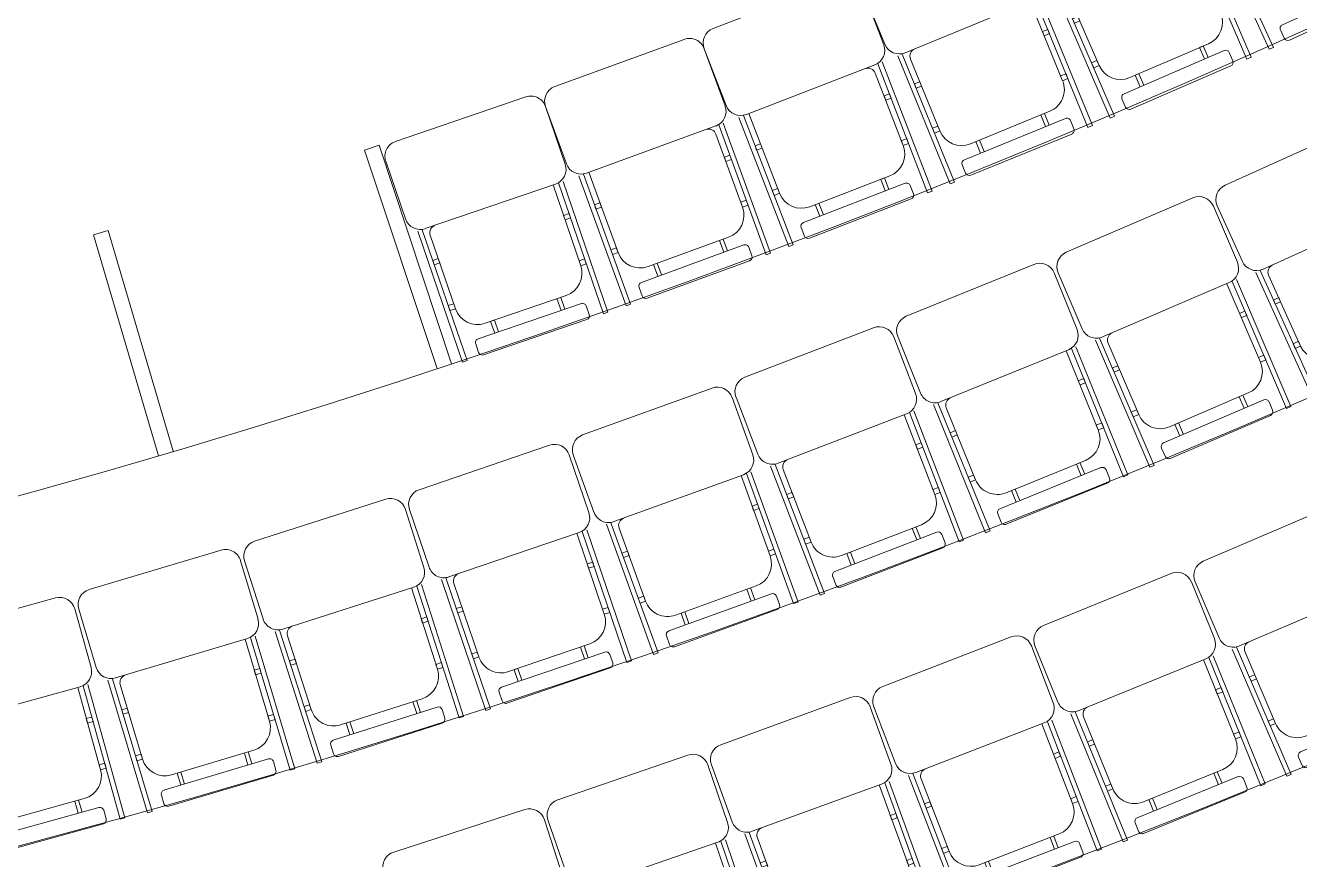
# Model space of a CAD drawing. Header units: millimetres. Extents: x 8275 to 147087, y -297470 to -191881.
# Drawn here: x 52988 to 57137, y -215157 to -212443 of the extents above; entities that cross this region are included whole.
import ezdxf

# ---------------------------------------------------------------- set-up
doc = ezdxf.new("R2010")
doc.units = ezdxf.units.MM
doc.header["$LTSCALE"] = 250
doc.header["$MEASUREMENT"] = 0
for name, color, linetype, lineweight in [('furniture', 5, 'Continuous', 15), ('hatch', 9, 'Continuous', 0), ('stairs', 2, 'Continuous', 5)]:
    doc.layers.add(name, color=color, linetype=linetype, lineweight=lineweight)

# ---------------------------------------------------------------- blocks, each defined once
blk = doc.blocks.new('A$C24EB465D-flat-9-flat-1-flat-403')
at = {"layer": 'furniture', "ltscale": 0.1}
for p, q in [((417, 157.4), (4.9, -19.2)), ((561.9, -51.7), (483.7, 130.7)), ((-21.8, -85.9), (56.3, -268.3)), ((123, -295), (535.2, -118.4)), ((527.4, -121.7), (637, -377.5)), ((722.2, -528), (544.9, -114.2)), ((559, -108.2), (736.3, -521.9)), ((568.9, -218.6), (586.4, -211)), ((574.8, -232.4), (568.9, -218.6)), ((574.8, -232.4), (592.3, -224.9)), ((592.3, -224.9), (586.4, -211)), ((99.3, -305.2), (276.6, -718.9)), ((290.6, -712.9), (113.3, -299.1)), ((140.8, -315), (240.4, -547.4)), ((630.3, -361.9), (647.8, -354.4)), ((637, -377.5), (630.3, -361.9)), ((637, -377.5), (654.5, -370)), ((654.5, -370), (647.8, -354.4)), ((172.3, -388.5), (154.8, -396)), ((160.7, -409.8), (154.8, -396)), ((178.2, -402.3), (160.7, -409.8)), ((178.2, -402.3), (172.3, -388.5)), ((340.5, -587.4), (596.9, -477.6)), ((567.7, -490.1), (583.8, -527.5)), ((579.4, -485.1), (595.5, -522.4)), ((233.7, -531.8), (216.2, -539.3)), ((222.9, -554.9), (216.2, -539.3)), ((240.4, -547.4), (233.7, -531.8)), ((321.5, -639.8), (648, -499.9)), ((664.7, -506.6), (676.2, -533.7)), ((736.3, -521.9), (722.2, -528)), ((240.4, -547.4), (222.9, -554.9)), ((343.1, -690.3), (669.6, -550.3)), ((357.9, -580), (369.7, -574.9)), ((357.9, -580), (373.9, -617.4)), ((369.7, -574.9), (385.7, -612.3)), ((314.8, -656.5), (326.4, -683.6)), ((276.6, -718.9), (290.6, -712.9))]:
    blk.add_line(p, q, dxfattribs=at)
for centre, radius, start, end in [((437, 110.7, 0), 50.8, 23.1952, 113.1952), ((24.9, -65.9, 0), 50.8, 113.1952, 203.1952), ((515.2, -71.7, 0), 50.8, 293.1952, 23.1952), ((103, -248.3, 0), 50.8, 203.1952, 293.1952), ((164.2, -305, 0), 25.4, 113.1952, 203.1952), ((566.9, -407.5, 0), 76.2, 293.1952, 23.1952), ((653, -511.6, 0), 12.7, 23.1952, 113.1952), ((664.6, -538.7, 0), 12.7, 293.1952, 23.1952), ((310.5, -517.4, 0), 76.2, 203.1952, 293.1952), ((326.5, -651.5, 0), 12.7, 113.1952, 203.1952), ((338.1, -678.6, 0), 12.7, 203.1952, 293.1952)]:
    blk.add_arc(centre, radius, start, end, dxfattribs=at)
blk = doc.blocks.new('A$C24EB465D-flat-9-flat-1-flat-404')
at = {"layer": 'furniture', "ltscale": 0.1}
for p, q in [((419.8, 149.7), (4.5, -19.3)), ((560.8, -62), (486, 121.8)), ((-23.4, -85.5), (51.4, -269.3)), ((712.3, -541.2), (542.7, -124.2)), ((556.9, -118.4), (726.6, -535.4)), ((117.6, -297.2), (532.9, -128.2)), ((525, -131.4), (629.9, -389.2)), ((564.7, -229), (582.4, -221.8)), ((570.4, -242.9), (564.7, -229)), ((570.4, -242.9), (588, -235.8)), ((588, -235.8), (582.4, -221.8)), ((93.6, -306.9), (263.3, -723.9)), ((277.4, -718.2), (107.8, -301.2)), ((135, -317.5), (230.3, -551.8)), ((623.5, -373.4), (641.1, -366.2)), ((647.5, -382), (641.1, -366.2)), ((165.1, -391.6), (147.5, -398.8)), ((153.2, -412.7), (147.5, -398.8)), ((170.8, -405.5), (153.2, -412.7)), ((170.8, -405.5), (165.1, -391.6)), ((629.9, -389.2), (623.5, -373.4)), ((629.9, -389.2), (647.5, -382)), ((329.6, -593.6), (588, -488.5)), ((570.4, -495.7), (585.7, -533.3)), ((223.9, -536), (206.2, -543.2)), ((230.3, -551.8), (223.9, -536)), ((309.6, -645.7), (638.6, -511.8)), ((558.6, -500.5), (573.9, -538.1)), ((655.2, -518.8), (666.3, -546.1)), ((726.6, -535.4), (712.3, -541.2)), ((212.7, -558.9), (206.2, -543.2)), ((230.3, -551.8), (212.7, -558.9)), ((330.3, -696.5), (659.3, -562.6)), ((347.2, -586.5), (359, -581.7)), ((347.2, -586.5), (362.5, -624.2)), ((359, -581.7), (374.4, -619.3)), ((302.7, -662.2), (313.8, -689.5)), ((263.3, -723.9), (277.4, -718.2))]:
    blk.add_line(p, q, dxfattribs=at)
for centre, radius, start, end in [((439, 102.6, 0), 50.8, 22.1386, 112.1386), ((23.6, -66.4, 0), 50.8, 112.1386, 202.1386), ((513.8, -81.2, 0), 50.8, 292.1386, 22.1386), ((98.4, -250.1, 0), 50.8, 202.1386, 292.1386), ((158.5, -307.9, 0), 25.4, 112.1386, 202.1386), ((559.3, -417.9, 0), 76.2, 292.1386, 22.1386), ((643.4, -523.6, 0), 12.7, 22.1386, 112.1386), ((300.9, -523, 0), 76.2, 202.1386, 292.1386), ((654.5, -550.8, 0), 12.7, 292.1386, 22.1386), ((314.4, -657.4, 0), 12.7, 112.1386, 202.1386), ((325.5, -684.7, 0), 12.7, 202.1386, 292.1386)]:
    blk.add_arc(centre, radius, start, end, dxfattribs=at)
blk = doc.blocks.new('A$C24EB465D-flat-9-flat-1-flat-405')
at = {"layer": 'furniture', "ltscale": 0.1}
for p, q in [((422.5, 141.9), (4.1, -19.4)), ((559.6, -72.4), (488.2, 112.8)), ((-25, -85.1), (46.4, -270.2)), ((112.1, -299.3), (530.4, -138)), ((522.5, -141.1), (622.6, -400.7)), ((702.2, -554.3), (540.3, -134.2)), ((554.6, -128.7), (716.6, -548.7)), ((560.4, -239.4), (578.2, -232.5)), ((565.8, -253.4), (560.4, -239.4)), ((565.8, -253.4), (583.6, -246.6)), ((583.6, -246.6), (578.2, -232.5)), ((87.9, -308.6), (249.9, -728.7)), ((264.1, -723.2), (102.2, -303.1)), ((129.1, -320), (220.1, -555.9)), ((157.9, -394.6), (140.1, -401.4)), ((145.5, -415.4), (140.1, -401.4)), ((163.3, -408.6), (145.5, -415.4)), ((163.3, -408.6), (157.9, -394.6)), ((616.5, -384.9), (634.3, -378)), ((622.6, -400.7), (616.5, -384.9)), ((622.6, -400.7), (640.4, -393.9)), ((640.4, -393.9), (634.3, -378)), ((297.7, -651.3), (629.1, -523.5)), ((318.6, -599.6), (578.9, -499.2)), ((549.3, -510.7), (563.9, -548.6)), ((561.2, -506.1), (575.8, -544)), ((645.5, -530.8), (656.1, -558.2)), ((214, -540), (196.2, -546.9)), ((202.3, -562.8), (196.2, -546.9)), ((220.1, -555.9), (202.3, -562.8)), ((220.1, -555.9), (214, -540)), ((317.4, -702.4), (648.8, -574.7)), ((716.6, -548.7), (702.2, -554.3)), ((336.3, -592.8), (348.2, -588.2)), ((336.3, -592.8), (350.9, -630.7)), ((348.2, -588.2), (362.9, -626.1)), ((290.4, -667.7), (301, -695.2)), ((249.9, -728.7), (264.1, -723.2))]:
    blk.add_line(p, q, dxfattribs=at)
for centre, radius, start, end in [((440.8, 94.5, 0), 50.8, 21.082, 111.082), ((22.4, -66.8, 0), 50.8, 111.082, 201.082), ((512.2, -90.6, 0), 50.8, 291.082, 21.082), ((93.8, -251.9, 0), 50.8, 201.082, 291.082), ((152.8, -310.8, 0), 25.4, 111.082, 201.082), ((551.5, -428.1, 0), 76.2, 291.082, 21.082), ((633.7, -535.3, 0), 12.7, 21.082, 111.082), ((291.2, -528.5, 0), 76.2, 201.082, 291.082), ((644.3, -562.8, 0), 12.7, 291.082, 21.082), ((302.2, -663.1, 0), 12.7, 111.082, 201.082), ((312.8, -690.6, 0), 12.7, 201.082, 291.082)]:
    blk.add_arc(centre, radius, start, end, dxfattribs=at)
blk = doc.blocks.new('A$C24EB465D-flat-9-flat-1-flat-406')
at = {"layer": 'furniture', "ltscale": 0.1}
for p, q in [((425.1, 134.1), (3.8, -19.5)), ((558.1, -82.7), (490.2, 103.7)), ((-26.5, -84.6), (41.4, -271)), ((106.5, -301.3), (527.8, -147.8)), ((519.8, -150.7), (615.1, -412.1)), ((691.9, -567.1), (537.7, -144.2)), ((552.2, -138.9), (706.3, -561.9)), ((555.9, -249.7), (573.8, -243.1)), ((578.9, -257.3), (573.8, -243.1)), ((561, -263.8), (555.9, -249.7)), ((561, -263.8), (578.9, -257.3)), ((82.2, -310.2), (236.4, -733.1)), ((250.8, -727.9), (96.6, -304.9)), ((123.2, -322.3), (209.8, -559.9)), ((150.6, -397.4), (132.7, -403.9)), ((137.8, -418.1), (132.7, -403.9)), ((155.7, -411.5), (137.8, -418.1)), ((155.7, -411.5), (150.6, -397.4)), ((609.3, -396.2), (627.2, -389.6)), ((615.1, -412.1), (609.3, -396.2)), ((615.1, -412.1), (633, -405.6)), ((633, -405.6), (627.2, -389.6)), ((285.6, -656.6), (619.3, -535)), ((307.5, -605.4), (569.6, -509.8)), ((539.8, -520.7), (553.7, -558.9)), ((551.7, -516.3), (565.7, -554.6)), ((204, -543.9), (186.1, -550.4)), ((191.9, -566.4), (186.1, -550.4)), ((209.8, -559.9), (191.9, -566.4)), ((209.8, -559.9), (204, -543.9)), ((635.6, -542.6), (645.7, -570.3)), ((706.3, -561.9), (691.9, -567.1)), ((304.4, -708.2), (638.1, -586.5)), ((325.3, -598.9), (337.3, -594.5)), ((325.3, -598.9), (339.2, -637.1)), ((337.3, -594.5), (351.3, -632.7)), ((278, -672.9), (288.1, -700.6)), ((236.4, -733.1), (250.8, -727.9))]:
    blk.add_line(p, q, dxfattribs=at)
for centre, radius, start, end in [((442.5, 86.4, 0), 50.8, 20.0254, 110.0254), ((21.2, -67.2, 0), 50.8, 110.0254, 200.0254), ((510.4, -100.1, 0), 50.8, 290.0254, 20.0254), ((89.1, -253.6, 0), 50.8, 200.0254, 290.0254), ((147.1, -313.6, 0), 25.4, 110.0254, 200.0254), ((543.5, -438.2, 0), 76.2, 290.0254, 20.0254), ((623.7, -546.9, 0), 12.7, 20.0254, 110.0254), ((281.4, -533.8, 0), 76.2, 200.0254, 290.0254), ((633.8, -574.6, 0), 12.7, 290.0254, 20.0254), ((290, -668.6, 0), 12.7, 110.0254, 200.0254), ((300, -696.2, 0), 12.7, 200.0254, 290.0254)]:
    blk.add_arc(centre, radius, start, end, dxfattribs=at)
blk = doc.blocks.new('A$C24EB465D-flat-9-flat-1-flat-407')
at = {"layer": 'furniture', "ltscale": 0.1}
for p, q in [((427.5, 126.2), (3.4, -19.5)), ((556.5, -92.9), (492, 94.7)), ((-28.1, -84.1), (36.4, -271.7)), ((100.9, -303.2), (525, -157.5)), ((517, -160.3), (607.4, -423.4)), ((681.3, -579.8), (535, -154.1)), ((549.5, -149.1), (695.9, -574.8)), ((551.2, -259.9), (569.2, -253.7)), ((556.1, -274.1), (551.2, -259.9)), ((556.1, -274.1), (574.1, -267.9)), ((574.1, -267.9), (569.2, -253.7)), ((76.5, -311.6), (222.8, -737.4)), ((237.3, -732.4), (91, -306.7)), ((117.2, -324.5), (199.4, -563.6)), ((143.2, -400.1), (125.2, -406.3)), ((130.1, -420.5), (125.2, -406.3)), ((148.1, -414.3), (130.1, -420.5)), ((148.1, -414.3), (143.2, -400.1)), ((601.9, -407.3), (619.9, -401.1)), ((607.4, -423.4), (601.9, -407.3)), ((625.4, -417.2), (619.9, -401.1)), ((607.4, -423.4), (625.4, -417.2)), ((296.3, -610.9), (560.1, -520.3)), ((530.1, -530.6), (543.3, -569)), ((542.1, -526.4), (555.3, -564.9)), ((193.9, -547.6), (175.9, -553.8)), ((181.4, -569.8), (175.9, -553.8)), ((199.4, -563.6), (181.4, -569.8)), ((199.4, -563.6), (193.9, -547.6)), ((273.5, -661.8), (609.4, -546.3)), ((625.5, -554.2), (635.1, -582.1)), ((695.9, -574.8), (681.3, -579.8)), ((291.3, -713.7), (627.2, -598.2)), ((314.2, -604.8), (326.3, -600.6)), ((314.2, -604.8), (327.4, -643.2)), ((326.3, -600.6), (339.5, -639.1)), ((265.6, -677.9), (275.1, -705.8)), ((222.8, -737.4), (237.3, -732.4))]:
    blk.add_line(p, q, dxfattribs=at)
for centre, radius, start, end in [((444, 78.2, 0), 50.8, 18.9688, 108.9688), ((19.9, -67.6, 0), 50.8, 108.9688, 198.9688), ((508.5, -109.4, 0), 50.8, 288.9688, 18.9688), ((84.4, -255.2, 0), 50.8, 198.9688, 288.9688), ((141.3, -316.2, 0), 25.4, 108.9688, 198.9688), ((535.3, -448.2, 0), 76.2, 288.9688, 18.9688), ((271.5, -538.9, 0), 76.2, 198.9688, 288.9688), ((613.5, -558.3, 0), 12.7, 18.9688, 108.9688), ((623.1, -586.2, 0), 12.7, 288.9688, 18.9688), ((277.6, -673.8, 0), 12.7, 108.9688, 198.9688), ((287.2, -701.6, 0), 12.7, 198.9688, 288.9688)]:
    blk.add_arc(centre, radius, start, end, dxfattribs=at)
blk = doc.blocks.new('A$C24EB465D-flat-9-flat-1-flat-408')
at = {"layer": 'furniture', "ltscale": 0.1}
for p, q in [((429.7, 118.3), (3.1, -19.6)), ((554.7, -103.2), (493.7, 85.6)), ((-29.6, -83.6), (31.4, -272.3)), ((670.5, -592.3), (532, -163.9)), ((546.7, -159.2), (685.1, -587.5)), ((95.3, -305.1), (522, -167.1)), ((513.9, -169.8), (599.5, -434.5)), ((546.3, -270), (564.4, -264.1)), ((550.9, -284.3), (546.3, -270)), ((550.9, -284.3), (569.1, -278.4)), ((569.1, -278.4), (564.4, -264.1)), ((70.8, -313), (209.2, -741.4)), ((223.8, -736.7), (85.3, -308.3)), ((111.2, -326.6), (189, -567.2)), ((135.8, -402.7), (117.7, -408.5)), ((122.3, -422.8), (117.7, -408.5)), ((140.4, -417), (135.8, -402.7)), ((594.3, -418.4), (612.4, -412.5)), ((617.6, -428.7), (612.4, -412.5)), ((140.4, -417), (122.3, -422.8)), ((599.5, -434.5), (594.3, -418.4)), ((599.5, -434.5), (617.6, -428.7)), ((285, -616.3), (550.4, -530.5)), ((532.3, -536.3), (544.8, -575.1)), ((183.8, -551), (165.7, -556.9)), ((170.9, -573.1), (165.7, -556.9)), ((189, -567.2), (170.9, -573.1)), ((189, -567.2), (183.8, -551)), ((261.2, -666.7), (599.2, -557.5)), ((520.2, -540.3), (532.7, -579)), ((615.2, -565.7), (624.2, -593.7)), ((278.1, -718.9), (616.1, -609.7)), ((303, -610.5), (315.2, -606.5)), ((303, -610.5), (315.5, -649.2)), ((315.2, -606.5), (327.7, -645.2)), ((685.1, -587.5), (670.5, -592.3)), ((253, -682.7), (262.1, -710.7)), ((209.2, -741.4), (223.8, -736.7))]:
    blk.add_line(p, q, dxfattribs=at)
for centre, radius, start, end in [((445.4, 70, 0), 50.8, 17.9122, 107.9122), ((18.7, -67.9, 0), 50.8, 107.9122, 197.9122), ((506.4, -118.8, 0), 50.8, 287.9122, 17.9122), ((79.7, -256.7, 0), 50.8, 197.9122, 287.9122), ((135.4, -318.8, 0), 25.4, 107.9122, 197.9122), ((527, -458, 0), 76.2, 287.9122, 17.9122), ((261.5, -543.8, 0), 76.2, 197.9122, 287.9122), ((603.1, -569.6, 0), 12.7, 17.9122, 107.9122), ((612.2, -597.6, 0), 12.7, 287.9122, 17.9122), ((265.1, -678.8, 0), 12.7, 107.9122, 197.9122), ((274.2, -706.8, 0), 12.7, 197.9122, 287.9122)]:
    blk.add_arc(centre, radius, start, end, dxfattribs=at)
blk = doc.blocks.new('A$C24EB465D-flat-9-flat-1-flat-413')
at = {"layer": 'furniture', "ltscale": 0.1}
for p, q in [((413.9, 165.5), (5.2, -19.1)), ((562.8, -40.7), (481.1, 140.1)), ((-20.1, -86.3), (61.6, -267.1)), ((128.8, -292.5), (537.4, -107.9)), ((529.6, -111.4), (644.2, -365)), ((732.4, -513.8), (547, -103.5)), ((561, -97.2), (746.4, -507.4)), ((573, -207.4), (590.4, -199.5)), ((579.2, -221.1), (573, -207.4)), ((596.6, -213.2), (590.4, -199.5)), ((579.2, -221.1), (596.6, -213.2)), ((105.2, -303.2), (290.6, -713.4)), ((304.5, -707.1), (119.1, -296.9)), ((147, -312.2), (251.1, -542.6)), ((637.2, -349.5), (654.6, -341.6)), ((644.2, -365), (637.2, -349.5)), ((644.2, -365), (661.6, -357.1)), ((661.6, -357.1), (654.6, -341.6)), ((179.9, -385), (162.5, -392.9)), ((168.7, -406.6), (162.5, -392.9)), ((186.1, -398.7), (168.7, -406.6)), ((186.1, -398.7), (179.9, -385)), ((333.9, -633.4), (657.6, -487.2)), ((351.9, -580.7), (606.2, -465.8)), ((577.2, -478.9), (594, -515.9)), ((588.8, -473.6), (605.6, -510.7)), ((674.4, -493.5), (686.6, -520.3)), ((244.1, -527.1), (226.7, -535)), ((233.7, -550.5), (226.7, -535)), ((251.1, -542.6), (244.1, -527.1)), ((356.5, -683.4), (680.2, -537.1)), ((746.4, -507.4), (732.4, -513.8)), ((251.1, -542.6), (233.7, -550.5)), ((369.2, -572.9), (380.9, -567.6)), ((369.2, -572.9), (385.9, -609.9)), ((380.9, -567.6), (397.6, -604.7)), ((327.6, -650.2), (339.7, -677.1)), ((290.6, -713.4), (304.5, -707.1))]:
    blk.add_line(p, q, dxfattribs=at)
for centre, radius, start, end in [((434.8, 119.2, 0), 50.8, 24.3159, 114.3159), ((26.2, -65.4, 0), 50.8, 114.3159, 204.3159), ((516.5, -61.6, 0), 50.8, 294.3159, 24.3159), ((107.8, -246.2, 0), 50.8, 204.3159, 294.3159), ((170.1, -301.7, 0), 25.4, 114.3159, 204.3159), ((574.8, -396.4, 0), 76.2, 294.3159, 24.3159), ((662.9, -498.7, 0), 12.7, 24.3159, 114.3159), ((675, -525.6, 0), 12.7, 294.3159, 24.3159), ((320.5, -511.2, 0), 76.2, 204.3159, 294.3159), ((339.2, -645, 0), 12.7, 114.3159, 204.3159), ((351.3, -671.8, 0), 12.7, 204.3159, 294.3159)]:
    blk.add_arc(centre, radius, start, end, dxfattribs=at)
blk = doc.blocks.new('A$C24EB465D-flat-9-flat-1-flat-414')
at = {"layer": 'furniture', "ltscale": 0.1}
for p, q in [((417, 157.5), (4.9, -19.2)), ((561.9, -51.4), (483.7, 130.9)), ((-21.8, -85.9), (56.4, -268.3)), ((123.1, -294.9), (535.2, -118.2)), ((527.4, -121.5), (637.1, -377.3)), ((722.4, -527.7), (544.9, -114)), ((559.1, -107.9), (736.5, -521.7)), ((568.9, -218.3), (586.4, -210.8)), ((574.9, -232.1), (568.9, -218.3)), ((574.9, -232.1), (592.4, -224.6)), ((592.4, -224.6), (586.4, -210.8)), ((99.4, -305.1), (276.9, -718.8)), ((290.9, -712.8), (113.4, -299.1)), ((141, -314.9), (240.7, -547.3)), ((630.4, -361.6), (647.9, -354.1)), ((637.1, -377.3), (630.4, -361.6)), ((637.1, -377.3), (654.6, -369.7)), ((654.6, -369.7), (647.9, -354.1)), ((172.5, -388.4), (155, -395.9)), ((160.9, -409.7), (155, -395.9)), ((178.4, -402.2), (160.9, -409.7)), ((178.4, -402.2), (172.5, -388.4)), ((340.7, -587.3), (597.1, -477.3)), ((567.9, -489.8), (584, -527.2)), ((579.6, -484.8), (595.7, -522.2)), ((233.9, -531.7), (216.4, -539.2)), ((223.1, -554.8), (216.4, -539.2)), ((240.7, -547.3), (233.9, -531.7)), ((321.7, -639.7), (648.2, -499.7)), ((664.9, -506.4), (676.5, -533.4)), ((736.5, -521.7), (722.4, -527.7)), ((240.7, -547.3), (223.1, -554.8)), ((343.4, -690.1), (669.8, -550.1)), ((358.1, -579.8), (369.9, -574.8)), ((358.1, -579.8), (374.2, -617.2)), ((369.9, -574.8), (386, -612.2)), ((315.1, -656.4), (326.7, -683.4)), ((276.9, -718.8), (290.9, -712.8))]:
    blk.add_line(p, q, dxfattribs=at)
for centre, radius, start, end in [((437, 110.9, 0), 50.8, 23.2178, 113.2178), ((24.9, -65.9, 0), 50.8, 113.2178, 203.2178), ((515.2, -71.5, 0), 50.8, 293.2178, 23.2178), ((103.1, -248.2, 0), 50.8, 203.2178, 293.2178), ((164.3, -304.9, 0), 25.4, 113.2178, 203.2178), ((567.1, -407.3, 0), 76.2, 293.2178, 23.2178), ((653.2, -511.4, 0), 12.7, 23.2178, 113.2178), ((664.8, -538.4, 0), 12.7, 293.2178, 23.2178), ((310.7, -517.3, 0), 76.2, 203.2178, 293.2178), ((326.7, -651.4, 0), 12.7, 113.2178, 203.2178), ((338.4, -678.4, 0), 12.7, 203.2178, 293.2178)]:
    blk.add_arc(centre, radius, start, end, dxfattribs=at)
blk = doc.blocks.new('A$C24EB465D-flat-9-flat-1-flat-415')
at = {"layer": 'furniture', "ltscale": 0.1}
for p, q in [((419.9, 149.5), (4.5, -19.3)), ((560.8, -62.2), (486.1, 121.6)), ((-23.4, -85.5), (51.3, -269.3)), ((712.1, -541.5), (542.6, -124.4)), ((556.9, -118.6), (726.4, -535.7)), ((117.5, -297.2), (532.9, -128.4)), ((525, -131.6), (629.8, -389.4)), ((564.7, -229.2), (582.3, -222)), ((570.3, -243.1), (564.7, -229.2)), ((570.3, -243.1), (588, -235.9)), ((588, -235.9), (582.3, -222)), ((93.5, -307), (263, -724)), ((277.2, -718.3), (107.7, -301.2)), ((134.9, -317.6), (230.1, -551.8)), ((623.4, -373.6), (641, -366.5)), ((647.4, -382.2), (641, -366.5)), ((165, -391.6), (147.4, -398.8)), ((153, -412.7), (147.4, -398.8)), ((170.7, -405.6), (153, -412.7)), ((170.7, -405.6), (165, -391.6)), ((629.8, -389.4), (623.4, -373.6)), ((629.8, -389.4), (647.4, -382.2)), ((329.4, -593.7), (587.9, -488.7)), ((570.2, -495.8), (585.6, -533.5)), ((223.7, -536.1), (206.1, -543.2)), ((230.1, -551.8), (223.7, -536.1)), ((309.4, -645.8), (638.5, -512)), ((558.4, -500.6), (573.8, -538.3)), ((655, -519), (666.1, -546.3)), ((726.4, -535.7), (712.1, -541.5)), ((212.5, -559), (206.1, -543.2)), ((230.1, -551.8), (212.5, -559)), ((330.1, -696.6), (659.1, -562.8)), ((347, -586.6), (358.8, -581.8)), ((347, -586.6), (362.3, -624.3)), ((358.8, -581.8), (374.2, -619.5)), ((302.4, -662.3), (313.5, -689.6)), ((263, -724), (277.2, -718.3))]:
    blk.add_line(p, q, dxfattribs=at)
for centre, radius, start, end in [((439, 102.5, 0), 50.8, 22.1198, 112.1198), ((23.6, -66.4, 0), 50.8, 112.1198, 202.1198), ((513.7, -81.3, 0), 50.8, 292.1198, 22.1198), ((98.3, -250.2, 0), 50.8, 202.1198, 292.1198), ((158.4, -308, 0), 25.4, 112.1198, 202.1198), ((559.2, -418.1, 0), 76.2, 292.1198, 22.1198), ((643.3, -523.8, 0), 12.7, 22.1198, 112.1198), ((300.7, -523.1, 0), 76.2, 202.1198, 292.1198), ((654.3, -551.1, 0), 12.7, 292.1198, 22.1198), ((314.2, -657.5, 0), 12.7, 112.1198, 202.1198), ((325.3, -684.8, 0), 12.7, 202.1198, 292.1198)]:
    blk.add_arc(centre, radius, start, end, dxfattribs=at)
blk = doc.blocks.new('A$C24EB465D-flat-9-flat-1-flat-416')
at = {"layer": 'furniture', "ltscale": 0.1}
for p, q in [((422.7, 141.5), (4.1, -19.4)), ((559.5, -72.9), (488.3, 112.3)), ((-25.1, -85), (46.1, -270.2)), ((111.7, -299.4), (530.3, -138.6)), ((522.4, -141.6), (622.2, -401.4)), ((701.6, -555), (540.1, -134.8)), ((554.5, -129.3), (716, -549.5)), ((560.2, -240), (577.9, -233.1)), ((565.5, -254), (560.2, -240)), ((565.5, -254), (583.3, -247.2)), ((583.3, -247.2), (577.9, -233.1)), ((87.6, -308.7), (249.1, -728.9)), ((263.4, -723.4), (101.9, -303.2)), ((128.8, -320.1), (219.5, -556.1)), ((157.5, -394.7), (139.7, -401.6)), ((145.1, -415.6), (139.7, -401.6)), ((162.9, -408.8), (145.1, -415.6)), ((162.9, -408.8), (157.5, -394.7)), ((616.1, -385.5), (633.9, -378.7)), ((622.2, -401.4), (616.1, -385.5)), ((622.2, -401.4), (640, -394.6)), ((640, -394.6), (633.9, -378.7)), ((297, -651.6), (628.6, -524.2)), ((318, -599.9), (578.4, -499.9)), ((548.7, -511.2), (563.3, -549.2)), ((560.6, -506.7), (575.2, -544.7)), ((645, -531.5), (655.5, -558.9)), ((213.4, -540.3), (195.6, -547.1)), ((201.7, -563), (195.6, -547.1)), ((219.5, -556.1), (201.7, -563)), ((219.5, -556.1), (213.4, -540.3)), ((316.7, -702.8), (648.2, -575.3)), ((716, -549.5), (701.6, -555)), ((335.7, -593.1), (347.6, -588.5)), ((335.7, -593.1), (350.3, -631.1)), ((347.6, -588.5), (362.2, -626.5)), ((289.7, -668), (300.3, -695.5)), ((249.1, -728.9), (263.4, -723.4))]:
    blk.add_line(p, q, dxfattribs=at)
for centre, radius, start, end in [((440.9, 94, 0), 50.8, 21.0217, 111.0217), ((22.3, -66.8, 0), 50.8, 111.0217, 201.0217), ((512.1, -91.2, 0), 50.8, 291.0217, 21.0217), ((93.5, -252, 0), 50.8, 201.0217, 291.0217), ((152.5, -311, 0), 25.4, 111.0217, 201.0217), ((551.1, -428.7, 0), 76.2, 291.0217, 21.0217), ((633.1, -536, 0), 12.7, 21.0217, 111.0217), ((290.6, -528.8, 0), 76.2, 201.0217, 291.0217), ((643.7, -563.5, 0), 12.7, 291.0217, 21.0217), ((301.5, -663.4, 0), 12.7, 111.0217, 201.0217), ((312.1, -690.9, 0), 12.7, 201.0217, 291.0217)]:
    blk.add_arc(centre, radius, start, end, dxfattribs=at)
blk = doc.blocks.new('A$C24EB465D-flat-9-flat-1-flat-417')
at = {"layer": 'furniture', "ltscale": 0.1}
for p, q in [((425.3, 133.3), (3.8, -19.5)), ((558, -83.6), (490.4, 102.9)), ((-26.7, -84.5), (40.9, -271.1)), ((106, -301.5), (527.5, -148.7)), ((519.6, -151.6), (614.4, -413.2)), ((690.9, -568.4), (537.5, -145.1)), ((551.9, -139.9), (705.3, -563.1)), ((555.5, -250.7), (573.4, -244.2)), ((578.5, -258.3), (573.4, -244.2)), ((560.6, -264.8), (555.5, -250.7)), ((560.6, -264.8), (578.5, -258.3)), ((81.7, -310.3), (235.1, -733.6)), ((249.5, -728.3), (96.1, -305.1)), ((122.6, -322.5), (208.8, -560.2)), ((149.9, -397.7), (132, -404.2)), ((137.1, -418.3), (132, -404.2)), ((155, -411.8), (137.1, -418.3)), ((155, -411.8), (149.9, -397.7)), ((608.6, -397.2), (626.5, -390.8)), ((614.4, -413.2), (608.6, -397.2)), ((614.4, -413.2), (632.3, -406.7)), ((632.3, -406.7), (626.5, -390.8)), ((284.5, -657.1), (618.4, -536.1)), ((306.4, -605.9), (568.7, -510.8)), ((538.8, -521.7), (552.7, -559.9)), ((550.8, -517.3), (564.7, -555.6)), ((203, -544.3), (185.1, -550.7)), ((190.9, -566.7), (185.1, -550.7)), ((208.8, -560.2), (190.9, -566.7)), ((208.8, -560.2), (203, -544.3)), ((634.7, -543.7), (644.7, -571.4)), ((705.3, -563.1), (690.9, -568.4)), ((303.1, -708.7), (637.1, -587.7)), ((324.2, -599.5), (336.3, -595.1)), ((324.2, -599.5), (338.1, -637.7)), ((336.3, -595.1), (350.1, -633.3)), ((276.8, -673.4), (286.9, -701.1)), ((235.1, -733.6), (249.5, -728.3))]:
    blk.add_line(p, q, dxfattribs=at)
for centre, radius, start, end in [((442.6, 85.6, 0), 50.8, 19.9237, 109.9237), ((21.1, -67.2, 0), 50.8, 109.9237, 199.9237), ((510.2, -101, 0), 50.8, 289.9237, 19.9237), ((88.7, -253.8, 0), 50.8, 199.9237, 289.9237), ((146.5, -313.8, 0), 25.4, 109.9237, 199.9237), ((542.7, -439.2, 0), 76.2, 289.9237, 19.9237), ((622.7, -548, 0), 12.7, 19.9237, 109.9237), ((280.4, -534.3, 0), 76.2, 199.9237, 289.9237), ((632.8, -575.7, 0), 12.7, 289.9237, 19.9237), ((288.8, -669.1, 0), 12.7, 109.9237, 199.9237), ((298.8, -696.8, 0), 12.7, 199.9237, 289.9237)]:
    blk.add_arc(centre, radius, start, end, dxfattribs=at)
blk = doc.blocks.new('A$C24EB465D-flat-9-flat-1-flat-418')
at = {"layer": 'furniture', "ltscale": 0.1}
for p, q in [((427.8, 125.2), (3.4, -19.5)), ((556.3, -94.3), (492.3, 93.5)), ((-28.3, -84), (35.7, -271.8)), ((100.2, -303.5), (524.6, -158.8)), ((516.6, -161.5), (606.4, -424.9)), ((679.9, -581.5), (534.6, -155.4)), ((549.2, -150.4), (694.4, -576.5)), ((550.5, -261.3), (568.6, -255.1)), ((555.4, -275.5), (550.5, -261.3)), ((555.4, -275.5), (573.4, -269.3)), ((573.4, -269.3), (568.6, -255.1)), ((75.7, -311.8), (221, -737.9)), ((235.5, -733), (90.2, -306.9)), ((116.4, -324.8), (198, -564.1)), ((142.2, -400.5), (124.2, -406.6)), ((129, -420.8), (124.2, -406.6)), ((147.1, -414.7), (129, -420.8)), ((147.1, -414.7), (142.2, -400.5)), ((600.9, -408.8), (618.9, -402.7)), ((606.4, -424.9), (600.9, -408.8)), ((624.4, -418.8), (618.9, -402.7)), ((606.4, -424.9), (624.4, -418.8)), ((294.7, -611.7), (558.8, -521.6)), ((528.7, -531.9), (541.9, -570.4)), ((540.8, -527.8), (553.9, -566.3)), ((192.5, -548), (174.5, -554.2)), ((180, -570.3), (174.5, -554.2)), ((198, -564.1), (180, -570.3)), ((198, -564.1), (192.5, -548)), ((271.8, -662.5), (608, -547.9)), ((624.1, -555.8), (633.6, -583.6)), ((694.4, -576.5), (679.9, -581.5)), ((289.5, -714.4), (625.7, -599.8)), ((312.7, -605.6), (324.8, -601.4)), ((312.7, -605.6), (325.8, -644.1)), ((324.8, -601.4), (337.9, -639.9)), ((263.9, -678.6), (273.4, -706.5)), ((221, -737.9), (235.5, -733))]:
    blk.add_line(p, q, dxfattribs=at)
for centre, radius, start, end in [((444.2, 77.1, 0), 50.8, 18.8257, 108.8257), ((19.8, -67.6, 0), 50.8, 108.8257, 198.8257), ((508.2, -110.7, 0), 50.8, 288.8257, 18.8257), ((83.8, -255.4, 0), 50.8, 198.8257, 288.8257), ((140.5, -316.6, 0), 25.4, 108.8257, 198.8257), ((534.2, -449.5, 0), 76.2, 288.8257, 18.8257), ((270.2, -539.6, 0), 76.2, 198.8257, 288.8257), ((612.1, -559.9, 0), 12.7, 18.8257, 108.8257), ((621.6, -587.7, 0), 12.7, 288.8257, 18.8257), ((275.9, -674.5, 0), 12.7, 108.8257, 198.8257), ((285.4, -702.4, 0), 12.7, 198.8257, 288.8257)]:
    blk.add_arc(centre, radius, start, end, dxfattribs=at)
blk = doc.blocks.new('A$C24EB465D-flat-9-flat-1-flat-419')
at = {"layer": 'furniture', "ltscale": 0.1}
for p, q in [((430.1, 116.9), (3, -19.6)), ((554.4, -105), (494, 84)), ((-29.9, -83.5), (30.5, -272.4)), ((668.6, -594.4), (531.5, -165.6)), ((546.2, -160.9), (683.2, -589.7)), ((94.4, -305.4), (521.5, -168.8)), ((513.4, -171.4), (598.1, -436.5)), ((545.4, -271.8), (563.6, -266)), ((550, -286.1), (545.4, -271.8)), ((550, -286.1), (568.2, -280.3)), ((568.2, -280.3), (563.6, -266)), ((69.7, -313.2), (206.8, -742)), ((221.4, -737.4), (84.3, -308.6)), ((110.2, -327), (187.2, -567.8)), ((134.5, -403.1), (116.4, -408.9)), ((121, -423.2), (116.4, -408.9)), ((139.1, -417.4), (134.5, -403.1)), ((592.9, -420.3), (611.1, -414.5)), ((616.2, -430.7), (611.1, -414.5)), ((139.1, -417.4), (121, -423.2)), ((598.1, -436.5), (592.9, -420.3)), ((598.1, -436.5), (616.2, -430.7)), ((283, -617.2), (548.7, -532.3)), ((530.6, -538.1), (543, -576.8)), ((182, -551.6), (163.9, -557.4)), ((169, -573.6), (163.9, -557.4)), ((187.2, -567.8), (169, -573.6)), ((187.2, -567.8), (182, -551.6)), ((259.1, -667.6), (597.4, -559.4)), ((518.5, -541.9), (530.8, -580.7)), ((613.4, -567.6), (622.3, -595.7)), ((275.8, -719.8), (614.1, -611.6)), ((301, -611.4), (313.2, -607.5)), ((301, -611.4), (313.4, -650.2)), ((313.2, -607.5), (325.6, -646.3)), ((683.2, -589.7), (668.6, -594.4)), ((250.8, -683.5), (259.8, -711.6)), ((206.8, -742), (221.4, -737.4))]:
    blk.add_line(p, q, dxfattribs=at)
for centre, radius, start, end in [((445.6, 68.5, 0), 50.8, 17.7276, 107.7276), ((18.5, -68, 0), 50.8, 107.7276, 197.7276), ((506, -120.4, 0), 50.8, 287.7276, 17.7276), ((78.9, -257, 0), 50.8, 197.7276, 287.7276), ((134.4, -319.2, 0), 25.4, 107.7276, 197.7276), ((525.5, -459.7, 0), 76.2, 287.7276, 17.7276), ((259.8, -544.6, 0), 76.2, 197.7276, 287.7276), ((601.3, -571.5, 0), 12.7, 17.7276, 107.7276), ((610.2, -599.5, 0), 12.7, 287.7276, 17.7276), ((262.9, -679.7, 0), 12.7, 107.7276, 197.7276), ((271.9, -707.7, 0), 12.7, 197.7276, 287.7276)]:
    blk.add_arc(centre, radius, start, end, dxfattribs=at)
blk = doc.blocks.new('A$C24EB465D-flat-9-flat-1-flat-420')
at = {"layer": 'furniture', "ltscale": 0.1}
for p, q in [((432.3, 108.7), (2.6, -19.7)), ((552.3, -115.6), (495.5, 74.5)), ((-31.5, -82.9), (25.3, -273)), ((88.5, -307.1), (518.1, -178.8)), ((510, -181.2), (589.6, -447.9)), ((657.1, -607.1), (528.2, -175.8)), ((543, -171.4), (671.8, -602.7)), ((540.1, -282.2), (558.4, -276.7)), ((544.4, -296.6), (540.1, -282.2)), ((562.7, -291.1), (558.4, -276.7)), ((63.7, -314.5), (192.6, -745.9)), ((207.2, -741.5), (78.4, -310.1)), ((103.9, -329), (176.3, -571.3)), ((544.4, -296.6), (562.7, -291.1)), ((126.8, -405.6), (108.5, -411.1)), ((112.8, -425.5), (108.5, -411.1)), ((131.1, -420), (126.8, -405.6)), ((131.1, -420), (112.8, -425.5)), ((584.8, -431.6), (603, -426.1)), ((589.6, -447.9), (584.8, -431.6)), ((589.6, -447.9), (607.9, -442.4)), ((607.9, -442.4), (603, -426.1)), ((171.4, -555), (153.1, -560.5)), ((158, -576.8), (153.1, -560.5)), ((176.3, -571.3), (158, -576.8)), ((176.3, -571.3), (171.4, -555)), ((246.2, -672.4), (586.6, -570.8)), ((271.1, -622.5), (538.4, -542.7)), ((508, -551.8), (519.6, -590.7)), ((520.2, -548.1), (531.8, -587.1)), ((602.4, -579.3), (610.8, -607.5)), ((289.2, -617.1), (301.5, -613.4)), ((289.2, -617.1), (300.9, -656.1)), ((301.5, -613.4), (313.2, -652.4)), ((671.8, -602.7), (657.1, -607.1)), ((261.9, -725), (602.3, -623.3)), ((237.7, -688.2), (246.1, -716.4)), ((192.6, -745.9), (207.2, -741.5))]:
    blk.add_line(p, q, dxfattribs=at)
for centre, radius, start, end in [((446.8, 60, 0), 50.8, 16.6296, 106.6296), ((17.2, -68.3, 0), 50.8, 106.6296, 196.6296), ((503.6, -130.1, 0), 50.8, 286.6296, 16.6296), ((73.9, -258.4, 0), 50.8, 196.6296, 286.6296), ((128.2, -321.7, 0), 25.4, 106.6296, 196.6296), ((516.6, -469.7, 0), 76.2, 286.6296, 16.6296), ((249.3, -549.5, 0), 76.2, 196.6296, 286.6296), ((590.2, -582.9, 0), 12.7, 16.6296, 106.6296), ((598.6, -611.1, 0), 12.7, 286.6296, 16.6296), ((249.9, -684.6, 0), 12.7, 106.6296, 196.6296), ((258.3, -712.8, 0), 12.7, 196.6296, 286.6296)]:
    blk.add_arc(centre, radius, start, end, dxfattribs=at)
blk = doc.blocks.new('A$C24EB465D-flat-9-flat-1-flat-421')
at = {"layer": 'furniture', "ltscale": 0.1}
for p, q in [((434.3, 100.4), (2.3, -19.7)), ((549.9, -126.1), (496.8, 65)), ((-33.1, -82.3), (20, -273.4)), ((82.6, -308.7), (514.6, -188.7)), ((506.4, -191), (580.9, -459.1)), ((645.3, -619.6), (524.8, -185.9)), ((539.6, -181.7), (660.1, -615.5)), ((534.6, -292.5), (553, -287.4)), ((557, -301.8), (553, -287.4)), ((57.7, -315.7), (178.2, -749.4)), ((193, -745.3), (72.4, -311.6)), ((97.6, -330.9), (165.3, -574.6)), ((538.7, -306.9), (534.6, -292.5)), ((538.7, -306.9), (557, -301.8)), ((119, -408), (100.6, -413.1)), ((104.7, -427.6), (100.6, -413.1)), ((123, -422.5), (119, -408)), ((123, -422.5), (104.7, -427.6)), ((576.4, -442.7), (594.7, -437.6)), ((580.9, -459.1), (576.4, -442.7)), ((580.9, -459.1), (599.3, -454)), ((599.3, -454), (594.7, -437.6)), ((160.7, -558.2), (142.4, -563.3)), ((146.9, -579.7), (142.4, -563.3)), ((165.3, -574.6), (146.9, -579.7)), ((165.3, -574.6), (160.7, -558.2)), ((259.1, -627.6), (527.9, -552.9)), ((497.3, -561.4), (508.2, -600.6)), ((509.6, -558), (520.5, -597.2)), ((233.3, -677), (575.5, -581.9)), ((277.4, -622.5), (289.7, -619.1)), ((289.7, -619.1), (300.6, -658.3)), ((591.2, -590.7), (599, -619.1)), ((660.1, -615.5), (645.3, -619.6)), ((248, -729.8), (590.2, -634.7)), ((277.4, -622.5), (288.3, -661.7)), ((224.5, -692.6), (232.3, -721)), ((178.2, -749.4), (193, -745.3))]:
    blk.add_line(p, q, dxfattribs=at)
for centre, radius, start, end in [((447.9, 51.4, 0), 50.8, 15.5315, 105.5315), ((15.9, -68.6, 0), 50.8, 105.5315, 195.5315), ((501, -139.7, 0), 50.8, 285.5315, 15.5315), ((69, -259.8, 0), 50.8, 195.5315, 285.5315), ((122, -324.1, 0), 25.4, 105.5315, 195.5315), ((507.5, -479.5, 0), 76.2, 285.5315, 15.5315), ((238.7, -554.2, 0), 76.2, 195.5315, 285.5315), ((578.9, -594.1, 0), 12.7, 15.5315, 105.5315), ((586.8, -622.5, 0), 12.7, 285.5315, 15.5315), ((236.7, -689.2, 0), 12.7, 105.5315, 195.5315), ((244.6, -717.6, 0), 12.7, 195.5315, 285.5315)]:
    blk.add_arc(centre, radius, start, end, dxfattribs=at)
blk = doc.blocks.new('A$C24EB465D-flat-9-flat-1-flat-96')
at = {"layer": 'furniture', "ltscale": 0.1}
for p, q in [((445.1, -23.5), (-3.3, -19.6)), ((-54.5, -69.9), (-56.2, -268.3)), ((493.7, -273.1), (495.5, -74.7)), ((-31.7, -319.3), (-35.6, -769.5)), ((-20.3, -769.6), (-16.4, -319.5)), ((-5.9, -319.5), (442.5, -323.4)), ((434, -323.4), (431.6, -601.6)), ((449.1, -773.7), (453, -323.5)), ((468.4, -323.7), (464.5, -773.8)), ((2.4, -345), (0.2, -597.9)), ((-17.5, -439.8), (-17.4, -424.8)), ((1.6, -440), (-17.5, -439.8)), ((1.7, -425), (-17.4, -424.8)), ((1.6, -440), (1.7, -425)), ((433, -443.8), (433.1, -428.7)), ((433, -443.8), (452, -443.9)), ((433.1, -428.7), (452.1, -428.9)), ((452, -443.9), (452.1, -428.9)), ((-18.9, -597.7), (-18.7, -580.7)), ((0.3, -580.9), (-18.7, -580.7)), ((0.2, -597.9), (-18.9, -597.7)), ((0.2, -597.9), (0.3, -580.9)), ((431.6, -601.6), (431.7, -584.6)), ((431.6, -601.6), (450.6, -601.8)), ((431.7, -584.6), (450.8, -584.8)), ((450.6, -601.8), (450.8, -584.8)), ((75.7, -674.8), (354.7, -677.2)), ((94.7, -674.9), (94.3, -715.6)), ((94.7, -674.9), (107.5, -675)), ((107.5, -675), (107.1, -715.7)), ((323, -676.9), (322.6, -717.6)), ((335.7, -677), (335.3, -717.7)), ((24.5, -727.7), (24.2, -757.1)), ((37.3, -715.1), (392.5, -718.2)), ((405.1, -731), (404.8, -760.4)), ((-35.6, -769.5), (-20.3, -769.6)), ((36.8, -769.9), (392, -773)), ((464.5, -773.8), (449.1, -773.7))]:
    blk.add_line(p, q, dxfattribs=at)
for centre, radius, start, end in [((-3.7, -70.4, 0), 50.8, 89.502, 179.502), ((444.7, -74.3, 0), 50.8, 359.502, 89.502), ((-5.4, -268.8, 0), 50.8, 179.502, 269.502), ((442.9, -272.6, 0), 50.8, 269.502, 359.502), ((27.8, -345.2, 0), 25.4, 89.502, 179.502), ((76.4, -598.6, 0), 76.2, 179.502, 269.502), ((355.4, -601, 0), 76.2, 269.502, 359.502), ((37.2, -727.8, 0), 12.7, 89.502, 179.502), ((392.4, -730.9, 0), 12.7, 359.502, 89.502), ((36.9, -757.2, 0), 12.7, 179.502, 269.502), ((392.1, -760.3, 0), 12.7, 269.502, 359.502)]:
    blk.add_arc(centre, radius, start, end, dxfattribs=at)

msp = doc.modelspace()

# ---------------------------------------------------------------- hatches: boundary and pattern name
at = {"layer": 'hatch'}
h = msp.add_hatch(dxfattribs=at)
h.set_pattern_fill('ANSI32', color=256, scale=350, angle=15, style=0)
h.set_pattern_definition([(60, (-2190690.94, -46921.14), (-113.665834, 65.625), []), (60, (-2190631.17, -46905.13), (-113.665834, 65.625), [])])
edge = h.paths.add_edge_path()
edge.add_line((55726.8, -219234.1), (55651.1, -219016.8))
edge.add_arc((45230.5, -186051.9), 34572.8, 278.49674, 287.54242, ccw=False)
edge.add_line((50338.7, -220245.2), (50366, -220473.5))
edge.add_arc((45236.9, -186075.5), 34778.3, 278.48095, 287.55504)
edge = h.paths.add_edge_path()
edge.add_line((55848.6, -219583.6), (55772.9, -219366.3))
edge.add_arc((45240.8, -186089.7), 34903.6, 278.47148, 287.56262, ccw=False)
edge.add_line((50382.7, -220612.4), (50410, -220840.8))
edge.add_arc((45247, -186112.5), 35109.9, 278.45613, 287.57494)
edge = h.paths.add_edge_path()
edge.add_arc((45240.8, -186089.7), 34903.6, 290.84616, 300.58468, ccw=False)
edge.add_line((57661.6, -218708.5), (57737.3, -218925.7))
edge.add_arc((45359, -186360), 34838.9, 290.8118, 302.69201)
edge.add_line((64176.3, -215679.9), (63125.6, -216319.2))
edge.add_line((63125.6, -216319.2), (63010.3, -216319.2))
edge.add_line((63010.3, -216319.2), (63000.1, -216137.4))
edge = h.paths.add_edge_path()
edge.add_line((62991.3, -215979.9), (62976.7, -215720.8))
edge.add_arc((45240.8, -186089.7), 34533.6, 290.86372, 300.90292, ccw=False)
edge.add_line((57539.8, -218358.9), (57615.5, -218576.2))
edge.add_arc((45240.8, -186089.7), 34763.6, 290.85276, 300.70419)
h.paths.add_polyline_path([(61900.4, -213176.9), (61791.7, -212974.3), (61791.6, -212974.3), (60714.2, -210965.2), (60511.5, -211073.9), (62973.6, -215664.8), (62960.1, -215424.9), (63070, -215358), (61900.3, -213177)])

# ---------------------------------------------------------------- linework, layer by layer
at = {"layer": 'stairs', "ltscale": 0.01}
for p, q in [((54139.8, -212832.2, -17159.8), (54092.3, -212847.9, -17159.8)), ((54092.3, -212847.9, -17159.8), (54328.3, -213559.4, -17159.8)), ((54139.8, -212832.2, -17159.8), (54375.7, -213543.6, -17159.8)), ((53257.4, -213109.7, -17159.8), (53209.4, -213123.8, -17159.8)), ((53257.4, -213109.7, -17159.8), (53469.4, -213828.6, -17159.8)), ((53209.4, -213123.8, -17159.8), (53421.4, -213842.8, -17159.8))]:
    msp.add_line(p, q, dxfattribs=at)
for radius, start, end in [(28933.6, 238.54664, 301.47272), (30033.6, 238.66575, 301.3529), (31133.6, 238.77643, 301.24156), (32233.6, 238.87955, 301.13782), (33333.6, 238.97585, 301.04095)]:
    msp.add_arc((45240.8, -186089.6, -29609.4), radius, start, end, dxfattribs=at)

# ---------------------------------------------------------------- block references
at = {"layer": 'furniture', "ltscale": 0.01, "xscale": -1}
for p, rotation in [((57147.8, -211624.3, -28433), 23.96318647112302), ((56648, -211850.5, -28433), 22.85140124028418), ((55635.6, -212273.7, -28433), 20.62783077789883), ((55123.5, -212470.5, -28433), 19.51604554680157)]:
    msp.add_blockref('A$C24EB465D-flat-9-flat-1-flat-96', p, dxfattribs=dict(at, rotation=rotation))
at = {"layer": 'furniture', "ltscale": 0.01}
for p, rotation in [((55734.6, -212234.4, -28433), 22.73570461796545), ((54189.3, -212800.5, -28433), 19.40034892531643)]:
    msp.add_blockref('A$C24EB465D-flat-9-flat-1-flat-96', p, dxfattribs=dict(at, rotation=rotation))
for name, p in [('A$C24EB465D-flat-9-flat-1-flat-413', (56889.1, -212943.3, -28433)), ('A$C24EB465D-flat-9-flat-1-flat-414', (56372.4, -213161.4, -28433)), ('A$C24EB465D-flat-9-flat-1-flat-415', (55851.6, -213369.6, -28433)), ('A$C24EB465D-flat-9-flat-1-flat-416', (55326.8, -213567.8, -28433)), ('A$C24EB465D-flat-9-flat-1-flat-417', (54798.4, -213755.9, -28433)), ('A$C24EB465D-flat-9-flat-1-flat-418', (54266.5, -213933.9, -28433)), ('A$C24EB465D-flat-9-flat-1-flat-419', (53731.2, -214101.6, -28433)), ('A$C24EB465D-flat-9-flat-1-flat-403', (56818.4, -214167.1, -28433)), ('A$C24EB465D-flat-9-flat-1-flat-420', (53192.9, -214259, -28433)), ('A$C24EB465D-flat-9-flat-1-flat-404', (56298.6, -214375.7, -28433)), ('A$C24EB465D-flat-9-flat-1-flat-421', (52651.6, -214406.1, -28433)), ('A$C24EB465D-flat-9-flat-1-flat-405', (55775.2, -214574.6, -28433)), ('A$C24EB465D-flat-9-flat-1-flat-406', (55248.1, -214763.9, -28433)), ('A$C24EB465D-flat-9-flat-1-flat-407', (54717.6, -214943.5, -28433)), ('A$C24EB465D-flat-9-flat-1-flat-408', (54184, -215113.2, -28433))]:
    msp.add_blockref(name, p, dxfattribs=at)

doc.saveas('drawing.dxf')
